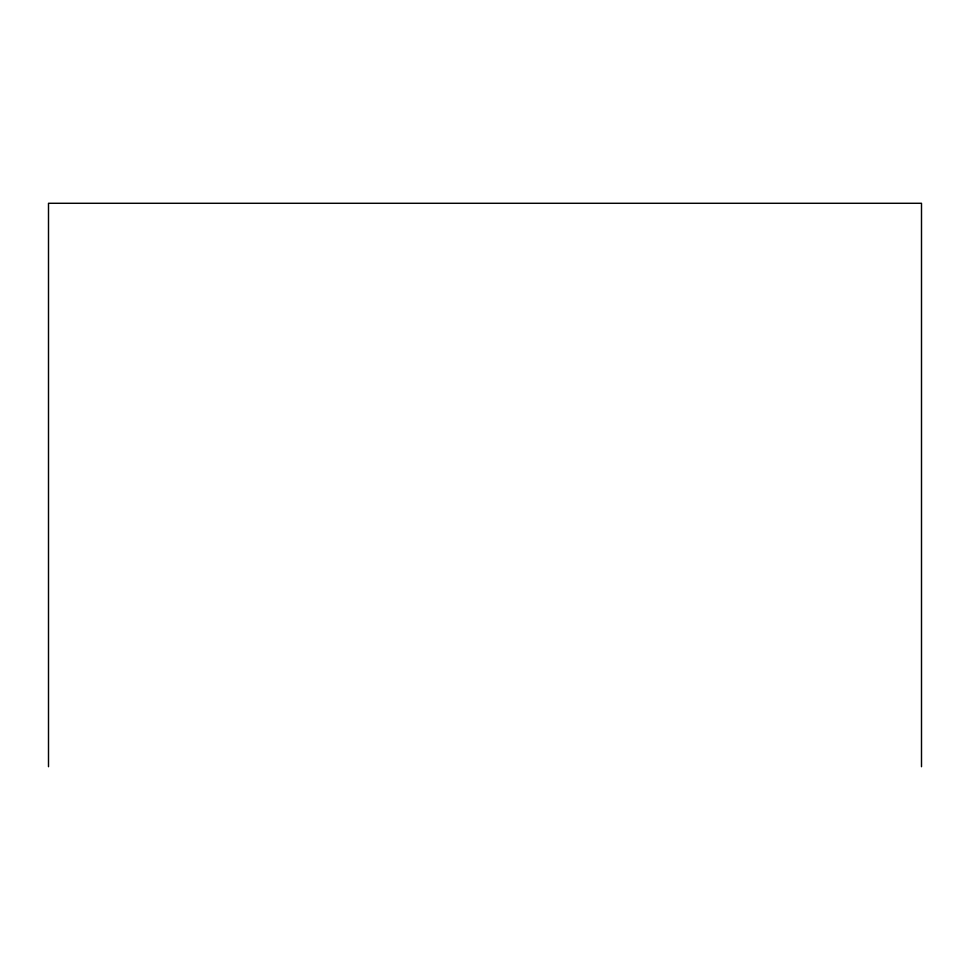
<?xml version="1.0" encoding="UTF-8"?>
<svg xmlns="http://www.w3.org/2000/svg" width="970" height="970" viewBox="0 0 970 970"><rect width="100%" height="100%" fill="white"/><g stroke="black" fill="none" stroke-linecap="round" stroke-linejoin="round"><path stroke-width="1.45" d="M921.5 766.712L921.5 203.288L48.5 203.288L48.5 766.712"/></g></svg>
